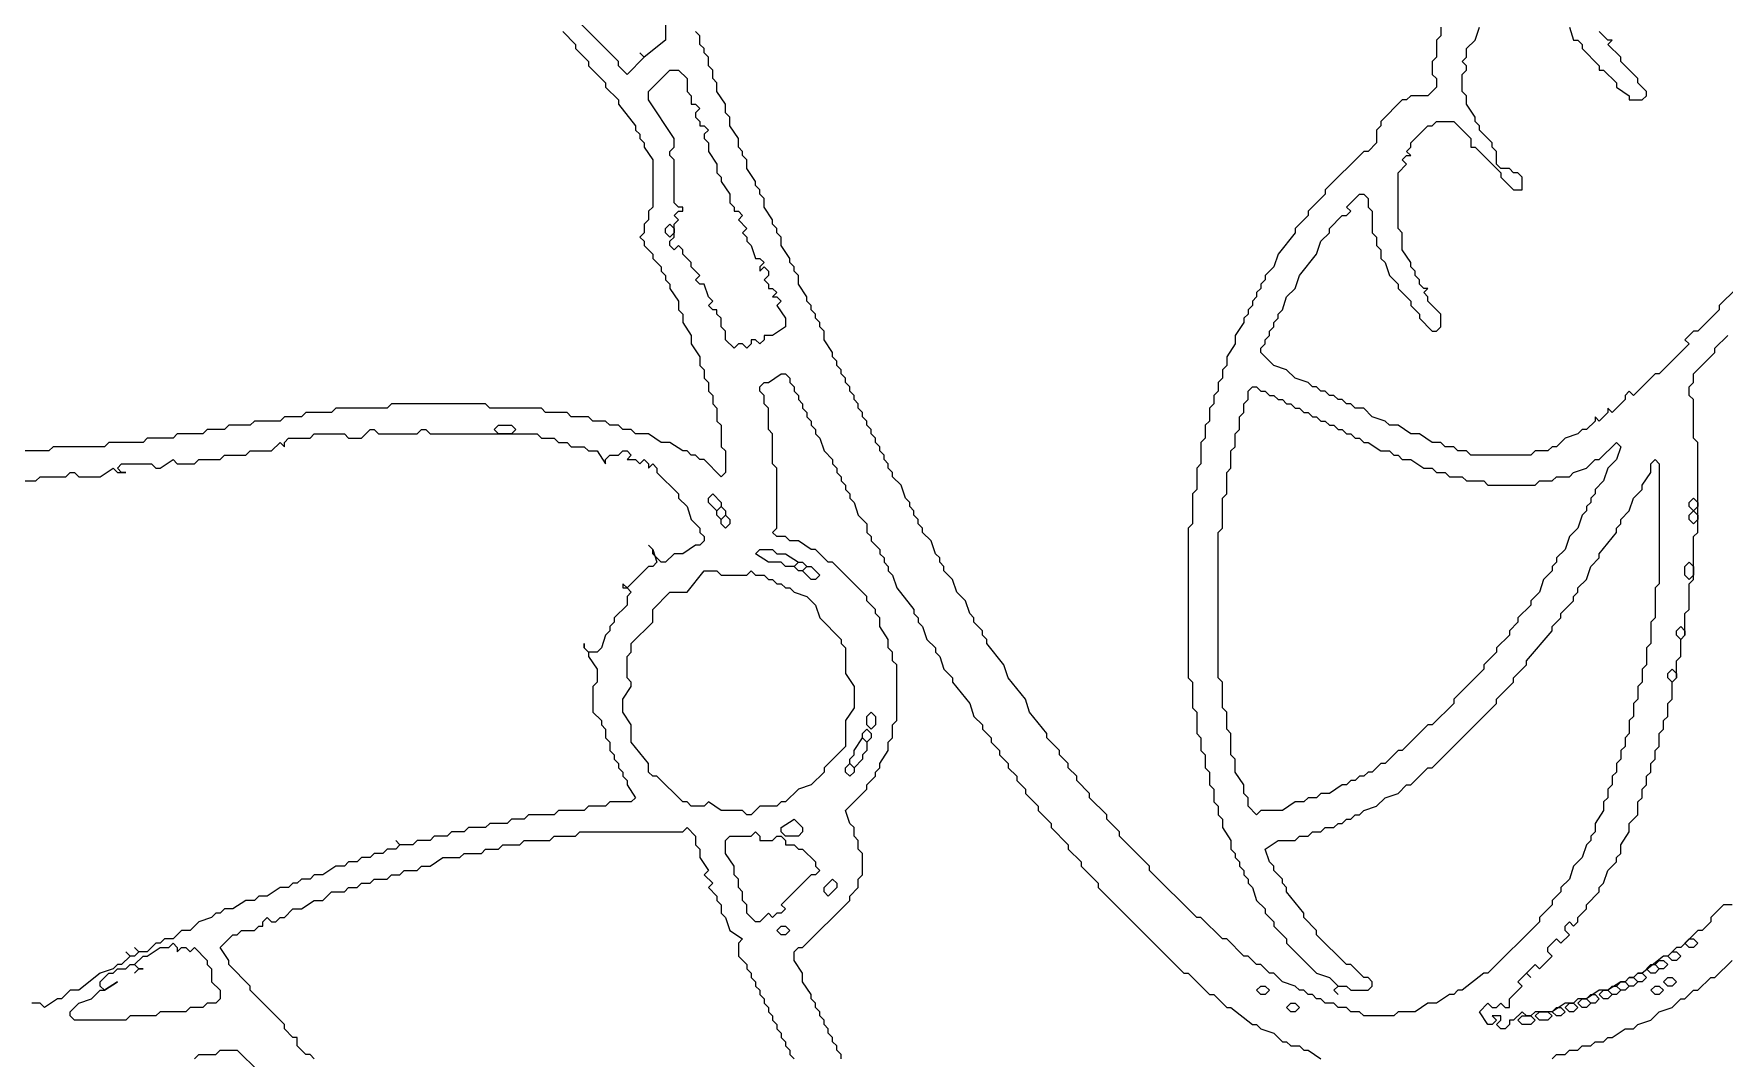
# Model space of a CAD drawing. Header units: millimetres. Extents: x 2 to 58.7, y 4.2 to 84.
# Drawn here: x 21.36 to 45.28, y 20.8 to 35.3 of the extents above; entities that cross this region are included whole.
import ezdxf

# ---------------------------------------------------------------- set-up
doc = ezdxf.new("R2010")
doc.units = ezdxf.units.MM
doc.layers.add('RAISED_METAL', color=7, linetype='Continuous')

msp = doc.modelspace()

# ---------------------------------------------------------------- linework, layer by layer
at = {"layer": 'RAISED_METAL'}
for points in [[(30.3, 35.576), (30.3, 35.212), (29.997, 34.97), (29.936, 35.03), (29.997, 34.97), (29.754, 34.727), (29.633, 34.848), (29.633, 34.909), (29.088, 35.455)], [(28.845, 35.333), (29.027, 35.152), (29.027, 35.091), (29.209, 34.909), (29.209, 34.848), (29.451, 34.606), (29.451, 34.545), (29.633, 34.364), (29.633, 34.303), (29.875, 34), (29.875, 33.939), (29.936, 33.879), (29.936, 33.818), (29.997, 33.758), (29.997, 33.697), (30.118, 33.515), (30.118, 32.848), (30.057, 32.788), (30.057, 32.667), (29.997, 32.606), (29.997, 32.485), (29.936, 32.424), (29.997, 32.364), (29.997, 32.303), (30.118, 32.182), (30.118, 32.121), (30.239, 32), (30.239, 31.939), (30.3, 31.879), (30.3, 31.818), (30.36, 31.758), (30.36, 31.697), (30.481, 31.515), (30.481, 31.394), (30.542, 31.333), (30.542, 31.212), (30.663, 31.03), (30.663, 30.909), (30.784, 30.727), (30.784, 30.606), (30.845, 30.545), (30.845, 30.424), (30.906, 30.364), (30.906, 30.242), (30.966, 30.182), (30.966, 30.061), (31.027, 30), (31.027, 29.818), (31.087, 29.758), (31.087, 29.455), (31.148, 29.394), (31.148, 29.091), (31.087, 29.03), (30.845, 29.273), (30.784, 29.273), (30.724, 29.333), (30.663, 29.333), (30.603, 29.394), (30.542, 29.394), (30.36, 29.515), (30.239, 29.515), (30.057, 29.636), (29.875, 29.636), (29.815, 29.697), (29.694, 29.697), (29.633, 29.758), (29.512, 29.758), (29.451, 29.818), (29.269, 29.818), (29.209, 29.879), (28.966, 29.879), (28.906, 29.939), (28.603, 29.939), (28.542, 30), (27.815, 30), (27.754, 30.061), (26.421, 30.061), (26.361, 30), (25.633, 30), (25.573, 29.939), (25.209, 29.939), (25.149, 29.879), (24.906, 29.879), (24.846, 29.818), (24.482, 29.818), (24.421, 29.758), (24.119, 29.758), (24.058, 29.697), (23.816, 29.697), (23.755, 29.636), (23.391, 29.636), (23.331, 29.576), (22.967, 29.576), (22.907, 29.515), (22.422, 29.515), (22.361, 29.455), (21.634, 29.455), (21.573, 29.394), (20.967, 29.394)], [(41.268, 35.394), (41.268, 35.273), (41.207, 35.212), (41.207, 34.97), (41.147, 34.909), (41.147, 34.727), (41.207, 34.667), (41.207, 34.545), (41.086, 34.424), (40.844, 34.424), (40.783, 34.364), (40.722, 34.364), (40.419, 34.061), (40.419, 34), (40.359, 33.939), (40.359, 33.758), (40.238, 33.636), (40.177, 33.636), (39.632, 33.091), (39.632, 33.03), (39.389, 32.788), (39.389, 32.727), (39.207, 32.545), (39.207, 32.485), (38.965, 32.182), (38.904, 32), (38.783, 31.879), (38.783, 31.818), (38.723, 31.758), (38.723, 31.697), (38.662, 31.636), (38.662, 31.576), (38.601, 31.515), (38.601, 31.455), (38.541, 31.394), (38.541, 31.333), (38.48, 31.273), (38.48, 31.212), (38.359, 31.03), (38.359, 30.909), (38.238, 30.727), (38.238, 30.606), (38.177, 30.545), (38.177, 30.424), (38.117, 30.364), (38.117, 30.242), (38.056, 30.182), (38.056, 30.061), (37.996, 30), (37.996, 29.818), (37.935, 29.758), (37.935, 29.576), (37.874, 29.515), (37.874, 29.212), (37.814, 29.152), (37.814, 28.848), (37.753, 28.788), (37.753, 28.364), (37.693, 28.303), (37.693, 26.182), (37.753, 26.121), (37.753, 25.758), (37.814, 25.697), (37.814, 25.394), (37.874, 25.333), (37.874, 25.152), (37.935, 25.091), (37.935, 24.909), (37.996, 24.848), (37.996, 24.667), (38.056, 24.606), (38.056, 24.424), (38.117, 24.364), (38.117, 24.242), (38.177, 24.182), (38.177, 24.061), (38.299, 23.879), (38.299, 23.758), (38.359, 23.697), (38.359, 23.636), (38.42, 23.576), (38.42, 23.515), (38.48, 23.455), (38.48, 23.394), (38.541, 23.333), (38.541, 23.273), (38.601, 23.212), (38.662, 23.03), (38.783, 22.909), (38.783, 22.848), (38.904, 22.727), (38.904, 22.667), (39.086, 22.485), (39.086, 22.424), (39.51, 22), (39.692, 21.939), (39.813, 21.818), (39.753, 21.758), (39.813, 21.697), (39.753, 21.758), (39.813, 21.818), (39.935, 21.818), (39.995, 21.758), (40.238, 21.758), (40.298, 21.818), (40.298, 21.879), (40.238, 21.939), (40.177, 21.939), (39.995, 22.121), (39.935, 22.121), (39.51, 22.545), (39.51, 22.606), (39.329, 22.788), (39.329, 22.848), (39.086, 23.152), (39.086, 23.212), (39.026, 23.273), (39.026, 23.333), (38.904, 23.455), (38.904, 23.515), (38.844, 23.576), (38.783, 23.758), (38.965, 23.879), (39.207, 23.879), (39.268, 23.939), (39.389, 23.939), (39.45, 24), (39.571, 24), (39.632, 24.061), (39.753, 24.061), (39.813, 24.121), (39.874, 24.121), (39.935, 24.182), (39.995, 24.182), (40.056, 24.242), (40.116, 24.242), (40.177, 24.303), (40.359, 24.364), (40.48, 24.485), (40.662, 24.545), (40.783, 24.667), (40.844, 24.667), (41.086, 24.909), (41.147, 24.909), (42.056, 25.818), (42.056, 25.879), (42.298, 26.121), (42.298, 26.182), (42.48, 26.364), (42.48, 26.424), (42.843, 26.848), (42.843, 26.909), (42.965, 27.03), (42.965, 27.091), (43.146, 27.273), (43.146, 27.333), (43.207, 27.394), (43.207, 27.455), (43.328, 27.576), (43.389, 27.758), (43.51, 27.879), (43.51, 27.939), (43.752, 28.242), (43.752, 28.303), (43.813, 28.364), (43.813, 28.424), (43.934, 28.545), (43.995, 28.727), (44.116, 28.848), (44.116, 28.909), (44.237, 29.091), (44.237, 29.212), (44.298, 29.273), (44.358, 29.212), (44.358, 27.515), (44.298, 27.455), (44.298, 27.03), (44.237, 26.97), (44.237, 26.667), (44.177, 26.606), (44.177, 26.364), (44.116, 26.303), (44.116, 26.121), (44.055, 26.061), (44.055, 25.879), (43.995, 25.818), (43.995, 25.636), (43.934, 25.576), (43.934, 25.394), (43.874, 25.333), (43.874, 25.212), (43.813, 25.152), (43.813, 25.03), (43.752, 24.97), (43.752, 24.848), (43.692, 24.788), (43.692, 24.667), (43.631, 24.606), (43.631, 24.485), (43.571, 24.424), (43.571, 24.303), (43.449, 24.121), (43.449, 24), (43.389, 23.939), (43.389, 23.879), (43.328, 23.818), (43.268, 23.636), (43.146, 23.515), (43.086, 23.333), (42.965, 23.212), (42.965, 23.152), (42.843, 23.03), (42.843, 22.97), (42.662, 22.788), (42.662, 22.727), (41.934, 22), (41.874, 22), (41.571, 21.758), (41.51, 21.758), (41.45, 21.697), (41.389, 21.697), (41.207, 21.576), (41.086, 21.576), (40.904, 21.455), (40.662, 21.455), (40.601, 21.394), (40.177, 21.394), (40.116, 21.455), (39.995, 21.455), (39.935, 21.515), (39.813, 21.515), (39.753, 21.576), (39.632, 21.576), (39.571, 21.636), (39.51, 21.636), (39.45, 21.697), (39.389, 21.697), (39.329, 21.758), (39.268, 21.758), (39.207, 21.818), (39.026, 21.879), (38.904, 22), (38.844, 22), (38.723, 22.121), (38.662, 22.121), (38.541, 22.242), (38.48, 22.242), (38.238, 22.485), (38.177, 22.485), (37.874, 22.788), (37.814, 22.788), (37.147, 23.455), (37.147, 23.515), (36.723, 23.939), (36.723, 24), (36.541, 24.182), (36.541, 24.242), (36.299, 24.485), (36.299, 24.545), (36.117, 24.727), (36.117, 24.788), (35.996, 24.909), (35.996, 24.97), (35.875, 25.091), (35.875, 25.152), (35.693, 25.333), (35.693, 25.394), (35.45, 25.697), (35.39, 25.879), (35.147, 26.182), (35.087, 26.364), (34.844, 26.667), (34.844, 26.727), (34.784, 26.788), (34.784, 26.848), (34.663, 26.97), (34.663, 27.03), (34.602, 27.091), (34.541, 27.273), (34.42, 27.394), (34.36, 27.576), (34.238, 27.697), (34.238, 27.758), (34.178, 27.818), (34.178, 27.879), (34.117, 27.939), (34.057, 28.121), (33.935, 28.242), (33.935, 28.303), (33.875, 28.364), (33.875, 28.424), (33.814, 28.485), (33.814, 28.545), (33.754, 28.606), (33.754, 28.667), (33.693, 28.727), (33.632, 28.909), (33.511, 29.03), (33.511, 29.091), (33.451, 29.152), (33.451, 29.212), (33.39, 29.273), (33.39, 29.333), (33.329, 29.394), (33.329, 29.455), (33.269, 29.515), (33.269, 29.576), (33.208, 29.636), (33.208, 29.697), (33.148, 29.758), (33.148, 29.818), (33.087, 29.879), (33.087, 29.939), (33.026, 30), (33.026, 30.061), (32.966, 30.121), (32.966, 30.182), (32.905, 30.242), (32.905, 30.303), (32.845, 30.364), (32.845, 30.424), (32.784, 30.485), (32.784, 30.545), (32.723, 30.606), (32.723, 30.667), (32.663, 30.727), (32.663, 30.788), (32.542, 30.97), (32.542, 31.091), (32.481, 31.152), (32.481, 31.212), (32.42, 31.273), (32.42, 31.333), (32.36, 31.394), (32.36, 31.455), (32.299, 31.515), (32.299, 31.576), (32.178, 31.758), (32.178, 31.879), (32.117, 31.939), (32.117, 32), (32.057, 32.061), (32.057, 32.121), (31.936, 32.303), (31.936, 32.424), (31.875, 32.485), (31.875, 32.545), (31.814, 32.606), (31.814, 32.667), (31.693, 32.848), (31.693, 32.97), (31.633, 33.03), (31.633, 33.091), (31.572, 33.152), (31.572, 33.212), (31.451, 33.394), (31.451, 33.515), (31.39, 33.576), (31.39, 33.636), (31.33, 33.697), (31.33, 33.818), (31.209, 34), (31.209, 34.121), (31.148, 34.182), (31.148, 34.303), (31.027, 34.485), (31.027, 34.606), (30.966, 34.667), (30.966, 34.788), (30.906, 34.848), (30.906, 34.97), (30.845, 35.03), (30.845, 35.091), (30.784, 35.152), (30.784, 35.273), (30.724, 35.333)], [(45.449, 31.697), (45.207, 31.455), (45.207, 31.394), (44.904, 31.091), (44.843, 31.091), (44.722, 30.97), (44.783, 30.909), (44.358, 30.485), (44.298, 30.485), (43.995, 30.182), (43.934, 30.242), (43.874, 30.182), (43.874, 30.121), (43.692, 29.939), (43.631, 30), (43.631, 29.939), (43.51, 29.818), (43.449, 29.879), (43.449, 29.818), (43.328, 29.697), (43.268, 29.697), (43.207, 29.636), (43.025, 29.576), (42.904, 29.455), (42.843, 29.455), (42.783, 29.394), (42.601, 29.394), (42.54, 29.333), (41.692, 29.333), (41.631, 29.394), (41.51, 29.394), (41.45, 29.455), (41.328, 29.455), (41.268, 29.515), (41.147, 29.515), (40.965, 29.636), (40.844, 29.636), (40.662, 29.758), (40.541, 29.758), (40.48, 29.818), (40.298, 29.879), (40.177, 30), (40.056, 30), (39.995, 30.061), (39.935, 30.061), (39.874, 30.121), (39.813, 30.121), (39.753, 30.182), (39.692, 30.182), (39.632, 30.242), (39.571, 30.242), (39.51, 30.303), (39.45, 30.303), (39.389, 30.364), (39.207, 30.424), (39.086, 30.545), (38.904, 30.606), (38.723, 30.788), (38.723, 30.848), (38.783, 30.909), (38.783, 30.97), (38.844, 31.03), (38.844, 31.091), (38.904, 31.152), (38.904, 31.212), (38.965, 31.273), (38.965, 31.333), (39.026, 31.394), (39.086, 31.576), (39.207, 31.697), (39.268, 31.879), (39.51, 32.182), (39.571, 32.364), (39.692, 32.485), (39.692, 32.545), (39.874, 32.727), (39.935, 32.727), (39.995, 32.788), (39.935, 32.848), (40.116, 33.03), (40.177, 33.03), (40.238, 32.97), (40.238, 32.848), (40.298, 32.788), (40.298, 32.485), (40.359, 32.424), (40.359, 32.303), (40.419, 32.242), (40.419, 32.121), (40.48, 32.061), (40.541, 31.879), (40.662, 31.758), (40.662, 31.697), (40.844, 31.515), (40.844, 31.455), (40.965, 31.333), (40.965, 31.273), (41.147, 31.091), (41.207, 31.091), (41.268, 31.152), (41.268, 31.333), (41.086, 31.515), (41.086, 31.576), (41.025, 31.636), (41.086, 31.697), (41.025, 31.697), (40.965, 31.758), (40.965, 31.818), (40.904, 31.879), (40.904, 31.939), (40.844, 32), (40.844, 32.061), (40.722, 32.242), (40.722, 32.485), (40.662, 32.545), (40.662, 33.333), (40.783, 33.455), (40.722, 33.515), (40.783, 33.576), (40.844, 33.576), (40.783, 33.636), (40.844, 33.697), (40.844, 33.758), (41.086, 34), (41.147, 34), (41.207, 34.061), (41.45, 34.061), (41.692, 33.818), (41.692, 33.697), (41.753, 33.697), (42.116, 33.333), (42.116, 33.273), (42.298, 33.091), (42.419, 33.091), (42.419, 33.273), (42.359, 33.333), (42.298, 33.333), (42.237, 33.394), (42.116, 33.394), (42.056, 33.455), (42.056, 33.636), (41.995, 33.697), (41.995, 33.758), (41.813, 33.939), (41.813, 34), (41.753, 34.061), (41.753, 34.121), (41.631, 34.303), (41.631, 34.424), (41.571, 34.485), (41.571, 34.727), (41.631, 34.788), (41.631, 34.848), (41.571, 34.909), (41.631, 34.97), (41.631, 35.091), (41.753, 35.212), (41.813, 35.394)], [(43.086, 35.394), (43.146, 35.212), (43.207, 35.212), (43.268, 35.152), (43.268, 35.091), (43.51, 34.848), (43.51, 34.788), (43.571, 34.788), (43.752, 34.606), (43.752, 34.545), (43.934, 34.424), (43.934, 34.364), (44.116, 34.364), (44.177, 34.424), (44.177, 34.485), (44.055, 34.606), (44.055, 34.667), (43.813, 34.909), (43.813, 34.97), (43.631, 35.152), (43.692, 35.212), (43.631, 35.212), (43.51, 35.333)], [(45.389, 22.97), (45.267, 22.97), (45.086, 22.788), (45.086, 22.727), (44.964, 22.606), (44.904, 22.606), (44.661, 22.364), (44.601, 22.364), (44.48, 22.242), (44.419, 22.242), (44.116, 22), (44.055, 22), (43.995, 21.939), (43.934, 21.939), (43.874, 21.879), (43.813, 21.879), (43.631, 21.758), (43.51, 21.758), (43.328, 21.636), (43.207, 21.636), (43.146, 21.576), (43.025, 21.576), (42.843, 21.455), (42.601, 21.455), (42.54, 21.394), (42.48, 21.394), (42.419, 21.455), (42.298, 21.333), (42.237, 21.333), (42.237, 21.273), (42.177, 21.212), (42.116, 21.212), (42.056, 21.273), (42.116, 21.333), (42.116, 21.394), (41.995, 21.394), (42.056, 21.333), (41.995, 21.273), (41.934, 21.273), (41.813, 21.455), (41.934, 21.576), (41.995, 21.515), (42.056, 21.515), (42.116, 21.576), (42.177, 21.515), (42.237, 21.515), (42.237, 21.636), (42.419, 21.818), (42.359, 21.879), (42.48, 22), (42.54, 21.939), (42.48, 22), (42.601, 22.121), (42.662, 22.061), (42.843, 22.242), (42.783, 22.303), (42.783, 22.364), (42.904, 22.485), (42.965, 22.424), (43.086, 22.545), (43.025, 22.606), (43.025, 22.667), (43.086, 22.727), (43.146, 22.667), (43.207, 22.727), (43.207, 22.788), (43.328, 22.909), (43.328, 22.97), (43.51, 23.152), (43.51, 23.212), (43.571, 23.273), (43.631, 23.455), (43.752, 23.576), (43.752, 23.636), (43.813, 23.697), (43.813, 23.818), (43.934, 24), (43.934, 24.121), (44.055, 24.242), (44.055, 24.424), (44.116, 24.485), (44.116, 24.606), (44.177, 24.667), (44.177, 24.788), (44.237, 24.848), (44.237, 24.97), (44.298, 25.03), (44.298, 25.152), (44.358, 25.212), (44.358, 25.394), (44.419, 25.455), (44.419, 25.576), (44.48, 25.636), (44.48, 25.818), (44.54, 25.879), (44.54, 26.121), (44.601, 26.182), (44.601, 26.424), (44.661, 26.485), (44.661, 26.727), (44.722, 26.788), (44.722, 27.091), (44.783, 27.152), (44.783, 27.515), (44.843, 27.576), (44.843, 28.182), (44.904, 28.242), (44.904, 29.515), (44.843, 29.576), (44.843, 30.121), (44.783, 30.182), (44.783, 30.303), (44.843, 30.364), (44.843, 30.485), (45.146, 30.788), (45.146, 30.848), (45.328, 31.03)], [(32.784, 20.788), (32.784, 20.848), (32.723, 20.909), (32.723, 20.97), (32.663, 21.03), (32.663, 21.091), (32.602, 21.152), (32.602, 21.212), (32.542, 21.273), (32.542, 21.333), (32.481, 21.394), (32.481, 21.455), (32.42, 21.515), (32.42, 21.576), (32.36, 21.636), (32.36, 21.697), (32.239, 21.879), (32.239, 22), (32.117, 22.182), (32.117, 22.303), (32.178, 22.364), (32.239, 22.364), (32.905, 23.03), (32.905, 23.091), (33.026, 23.212), (33.026, 23.333), (33.087, 23.394), (33.087, 23.697), (33.026, 23.758), (33.026, 23.879), (32.966, 23.939), (32.966, 24.061), (32.905, 24.121), (32.845, 24.303), (33.148, 24.606), (33.148, 24.667), (33.269, 24.788), (33.269, 24.848), (33.329, 24.909), (33.329, 24.97), (33.451, 25.152), (33.451, 25.273), (33.511, 25.333), (33.511, 25.515), (33.572, 25.576), (33.572, 26.364), (33.511, 26.424), (33.511, 26.545), (33.451, 26.606), (33.451, 26.727), (33.329, 26.909), (33.329, 27.03), (33.269, 27.091), (33.269, 27.152), (33.148, 27.273), (33.148, 27.333), (32.663, 27.818), (32.602, 27.818), (32.42, 28), (32.36, 28), (32.178, 28.121), (32.057, 28.121), (31.996, 28.182), (31.875, 28.182), (31.814, 28.242), (31.875, 28.303), (31.875, 29.152), (31.814, 29.212), (31.814, 29.636), (31.754, 29.697), (31.754, 30), (31.693, 30.061), (31.693, 30.182), (31.633, 30.242), (31.633, 30.303), (31.693, 30.364), (31.754, 30.364), (31.936, 30.485), (31.996, 30.485), (32.057, 30.424), (32.057, 30.364), (32.117, 30.303), (32.117, 30.242), (32.178, 30.182), (32.178, 30.121), (32.239, 30.061), (32.239, 30), (32.299, 29.939), (32.299, 29.879), (32.36, 29.818), (32.36, 29.758), (32.42, 29.697), (32.42, 29.636), (32.481, 29.576), (32.542, 29.394), (32.663, 29.273), (32.663, 29.212), (32.723, 29.152), (32.723, 29.091), (32.784, 29.03), (32.784, 28.97), (32.845, 28.909), (32.845, 28.848), (32.905, 28.788), (32.905, 28.727), (32.966, 28.667), (33.026, 28.485), (33.148, 28.364), (33.148, 28.242), (33.208, 28.182), (33.208, 28.121), (33.329, 28), (33.329, 27.939), (33.39, 27.879), (33.39, 27.818), (33.451, 27.758), (33.451, 27.697), (33.511, 27.636), (33.572, 27.455), (33.814, 27.152), (33.814, 27.091), (33.875, 27.03), (33.875, 26.97), (33.935, 26.909), (33.996, 26.727), (34.117, 26.606), (34.117, 26.545), (34.178, 26.485), (34.238, 26.303), (34.36, 26.182), (34.36, 26.121), (34.602, 25.818), (34.663, 25.636), (34.784, 25.515), (34.784, 25.455), (34.905, 25.333), (34.905, 25.273), (35.026, 25.152), (35.026, 25.091), (35.147, 24.97), (35.147, 24.909), (35.269, 24.788), (35.269, 24.727), (35.39, 24.606), (35.39, 24.545), (35.572, 24.364), (35.572, 24.303), (35.753, 24.121), (35.753, 24.061), (35.996, 23.818), (35.996, 23.758), (36.178, 23.576), (36.178, 23.515), (36.42, 23.273), (36.42, 23.212), (37.632, 22), (37.693, 22), (37.996, 21.697), (38.056, 21.697), (38.238, 21.515), (38.299, 21.515), (38.601, 21.273), (38.662, 21.273), (38.723, 21.212), (38.904, 21.152), (39.026, 21.03), (39.086, 21.03), (39.147, 20.97), (39.268, 20.97), (39.329, 20.909), (39.389, 20.909), (39.571, 20.788)], [(20.967, 28.97), (21.392, 28.97), (21.452, 29.03), (21.816, 29.03), (21.876, 29.091), (21.937, 29.091), (21.998, 29.03), (22.301, 29.03), (22.482, 29.152), (22.543, 29.091), (22.664, 29.091), (22.604, 29.091), (22.543, 29.152), (22.604, 29.212), (23.028, 29.212), (23.088, 29.152), (23.149, 29.152), (23.331, 29.273), (23.391, 29.212), (23.634, 29.212), (23.694, 29.273), (23.997, 29.273), (24.058, 29.333), (24.361, 29.333), (24.421, 29.394), (24.724, 29.394), (24.846, 29.515), (24.906, 29.455), (24.906, 29.515), (24.967, 29.576), (25.27, 29.576), (25.33, 29.636), (25.755, 29.636), (25.815, 29.576), (25.997, 29.576), (26.118, 29.697), (26.179, 29.697), (26.239, 29.636), (26.785, 29.636), (26.845, 29.697), (26.906, 29.697), (26.967, 29.636), (28.482, 29.636), (28.542, 29.576), (28.724, 29.576), (28.785, 29.515), (28.906, 29.515), (28.966, 29.455), (29.148, 29.455), (29.209, 29.394), (29.33, 29.394), (29.451, 29.212), (29.451, 29.273), (29.512, 29.333), (29.633, 29.333), (29.694, 29.394), (29.754, 29.394), (29.815, 29.333), (29.754, 29.273), (29.875, 29.273), (29.936, 29.212), (29.997, 29.273), (30.057, 29.212), (30.057, 29.152), (30.118, 29.212), (30.178, 29.152), (30.178, 29.091), (30.481, 28.788), (30.481, 28.727), (30.603, 28.606), (30.663, 28.424), (30.784, 28.303), (30.784, 28.242), (30.845, 28.182), (30.845, 28.121), (30.784, 28.061), (30.724, 28.061), (30.542, 27.939), (30.421, 27.939), (30.3, 27.818), (30.239, 27.818), (30.118, 27.939), (30.118, 28), (30.057, 28.061), (30.118, 28), (30.178, 27.818), (30.118, 27.758), (30.057, 27.758), (29.754, 27.455), (29.694, 27.515), (29.694, 27.455), (29.754, 27.455), (29.815, 27.394), (29.754, 27.333), (29.754, 27.212), (29.572, 27.03), (29.572, 26.97), (29.512, 26.909), (29.512, 26.848), (29.451, 26.788), (29.391, 26.606), (29.33, 26.545), (29.209, 26.545), (29.148, 26.606), (29.148, 26.667), (29.148, 26.606), (29.209, 26.545), (29.209, 26.485), (29.33, 26.303), (29.33, 26.121), (29.269, 26.061), (29.269, 25.697), (29.391, 25.576), (29.391, 25.515), (29.451, 25.455), (29.451, 25.333), (29.512, 25.273), (29.512, 25.152), (29.572, 25.091), (29.572, 25.03), (29.633, 24.97), (29.633, 24.909), (29.694, 24.848), (29.694, 24.788), (29.754, 24.727), (29.754, 24.667), (29.875, 24.485), (29.815, 24.424), (29.512, 24.424), (29.451, 24.364), (29.209, 24.364), (29.148, 24.303), (28.785, 24.303), (28.724, 24.242), (28.36, 24.242), (28.3, 24.182), (28.118, 24.182), (28.057, 24.121), (27.815, 24.121), (27.754, 24.061), (27.512, 24.061), (27.451, 24), (27.27, 24), (27.209, 23.939), (27.027, 23.939), (26.967, 23.879), (26.785, 23.879), (26.724, 23.818), (26.542, 23.818), (26.482, 23.879), (26.542, 23.818), (26.482, 23.758), (26.361, 23.758), (26.3, 23.697), (26.179, 23.697), (26.118, 23.636), (25.997, 23.636), (25.936, 23.576), (25.815, 23.576), (25.755, 23.515), (25.633, 23.515), (25.452, 23.394), (25.33, 23.394), (25.27, 23.333), (25.149, 23.333), (25.088, 23.273), (25.027, 23.273), (24.967, 23.212), (24.846, 23.212), (24.664, 23.091), (24.543, 23.091), (24.482, 23.03), (24.361, 23.03), (24.179, 22.909), (24.058, 22.909), (23.997, 22.848), (23.937, 22.848), (23.876, 22.788), (23.694, 22.727), (23.573, 22.606), (23.452, 22.606), (23.331, 22.485), (23.21, 22.485), (23.149, 22.424), (23.088, 22.424), (22.967, 22.303), (22.846, 22.303), (22.785, 22.364), (22.846, 22.303), (22.785, 22.242), (22.725, 22.242), (22.664, 22.303), (22.725, 22.242), (22.604, 22.121), (22.543, 22.121), (22.482, 22.061), (22.301, 22), (21.998, 21.758), (21.876, 21.758), (21.755, 21.636), (21.695, 21.636), (21.513, 21.515), (21.452, 21.576), (21.331, 21.576)], [(25.33, 20.788), (25.27, 20.848), (25.209, 20.848), (25.088, 20.97), (25.088, 21.091), (25.027, 21.091), (24.906, 21.212), (24.906, 21.273), (24.421, 21.758), (24.421, 21.818), (24.119, 22.121), (24.119, 22.182), (23.997, 22.364), (24.179, 22.545), (24.24, 22.545), (24.3, 22.606), (24.482, 22.606), (24.543, 22.667), (24.603, 22.667), (24.603, 22.727), (24.664, 22.788), (24.724, 22.727), (24.785, 22.727), (24.846, 22.788), (24.906, 22.788), (25.027, 22.909), (25.149, 22.909), (25.33, 23.03), (25.452, 23.03), (25.573, 23.152), (25.755, 23.152), (25.815, 23.212), (25.936, 23.212), (25.997, 23.273), (26.118, 23.273), (26.179, 23.333), (26.361, 23.333), (26.421, 23.394), (26.542, 23.394), (26.603, 23.455), (26.785, 23.455), (26.845, 23.515), (26.967, 23.515), (27.148, 23.636), (27.391, 23.636), (27.451, 23.697), (27.694, 23.697), (27.754, 23.758), (27.936, 23.758), (27.997, 23.818), (28.239, 23.818), (28.3, 23.879), (28.663, 23.879), (28.724, 23.939), (29.027, 23.939), (29.088, 24), (30.542, 24), (30.603, 24.061), (30.724, 23.939), (30.724, 23.818), (30.784, 23.758), (30.784, 23.636), (30.906, 23.455), (30.845, 23.394), (30.966, 23.273), (30.906, 23.212), (31.027, 23.091), (31.027, 23.03), (31.087, 22.97), (31.087, 22.848), (31.148, 22.788), (31.209, 22.606), (31.39, 22.485), (31.33, 22.424), (31.33, 22.242), (31.451, 22.121), (31.451, 22.061), (31.511, 22), (31.511, 21.939), (31.572, 21.879), (31.572, 21.818), (31.633, 21.758), (31.633, 21.697), (31.693, 21.636), (31.693, 21.576), (31.754, 21.515), (31.754, 21.455), (31.814, 21.394), (31.814, 21.333), (31.875, 21.273), (31.875, 21.212), (31.936, 21.152), (31.936, 21.091), (31.996, 21.03), (31.996, 20.97), (32.057, 20.909), (32.057, 20.848), (32.117, 20.788)], [(42.843, 20.788), (42.904, 20.848), (43.025, 20.848), (43.086, 20.909), (43.207, 20.909), (43.268, 20.97), (43.389, 20.97), (43.449, 21.03), (43.571, 21.03), (43.631, 21.091), (43.692, 21.091), (43.874, 21.212), (43.995, 21.212), (44.055, 21.273), (44.237, 21.333), (44.358, 21.455), (44.54, 21.515), (44.661, 21.636), (44.722, 21.636), (44.843, 21.758), (44.904, 21.758), (45.086, 21.939), (45.146, 21.939), (45.389, 22.182)], [(23.634, 20.788), (23.694, 20.848), (23.937, 20.848), (23.997, 20.909), (24.24, 20.909), (24.543, 20.606)]]:
    msp.add_lwpolyline(points, dxfattribs=at)
for points in [[(30.36, 34.788), (30.481, 34.788), (30.603, 34.667), (30.603, 34.485), (30.663, 34.424), (30.663, 34.303), (30.724, 34.303), (30.784, 34.242), (30.724, 34.182), (30.724, 34.121), (30.784, 34.061), (30.784, 34), (30.845, 34), (30.906, 33.939), (30.845, 33.879), (30.845, 33.818), (30.906, 33.758), (30.906, 33.636), (31.027, 33.455), (31.027, 33.333), (31.087, 33.273), (31.087, 33.212), (31.209, 33.03), (31.209, 32.909), (31.269, 32.848), (31.269, 32.788), (31.33, 32.788), (31.39, 32.727), (31.33, 32.667), (31.451, 32.545), (31.39, 32.485), (31.451, 32.424), (31.451, 32.364), (31.511, 32.303), (31.572, 32.121), (31.633, 32.121), (31.693, 32.061), (31.633, 32), (31.633, 31.939), (31.693, 32), (31.754, 31.939), (31.754, 31.879), (31.693, 31.818), (31.754, 31.758), (31.754, 31.697), (31.814, 31.697), (31.875, 31.636), (31.814, 31.576), (31.875, 31.576), (31.936, 31.515), (31.875, 31.455), (31.996, 31.273), (31.996, 31.152), (31.814, 31.03), (31.693, 31.03), (31.693, 30.97), (31.633, 30.909), (31.572, 30.97), (31.511, 30.97), (31.511, 30.909), (31.451, 30.848), (31.39, 30.909), (31.33, 30.909), (31.269, 30.848), (31.148, 30.97), (31.148, 31.091), (31.087, 31.152), (31.087, 31.273), (31.027, 31.333), (31.027, 31.394), (30.966, 31.394), (30.906, 31.455), (30.966, 31.515), (30.906, 31.576), (30.845, 31.758), (30.784, 31.758), (30.724, 31.818), (30.784, 31.879), (30.663, 32), (30.663, 32.061), (30.542, 32.182), (30.542, 32.242), (30.481, 32.303), (30.421, 32.242), (30.36, 32.303), (30.36, 32.364), (30.421, 32.424), (30.421, 32.606), (30.481, 32.667), (30.421, 32.727), (30.481, 32.788), (30.542, 32.788), (30.542, 32.848), (30.481, 32.848), (30.421, 32.909), (30.421, 33.515), (30.36, 33.576), (30.36, 33.636), (30.421, 33.697), (30.421, 33.818), (30.057, 34.364), (30.057, 34.485)], [(30.3, 32.545), (30.36, 32.606), (30.421, 32.545), (30.421, 32.485), (30.36, 32.424), (30.3, 32.485)], [(43.752, 29.515), (43.813, 29.455), (43.752, 29.273), (43.631, 29.152), (43.571, 28.97), (43.449, 28.848), (43.449, 28.788), (43.389, 28.727), (43.389, 28.667), (43.328, 28.606), (43.328, 28.545), (43.268, 28.485), (43.207, 28.303), (43.086, 28.182), (43.025, 28), (42.904, 27.879), (42.904, 27.818), (42.843, 27.758), (42.843, 27.697), (42.722, 27.576), (42.662, 27.394), (42.54, 27.273), (42.54, 27.212), (42.359, 27.03), (42.359, 26.97), (42.237, 26.848), (42.237, 26.788), (42.056, 26.606), (42.056, 26.545), (41.874, 26.364), (41.874, 26.303), (41.45, 25.879), (41.45, 25.818), (41.147, 25.515), (41.086, 25.515), (40.722, 25.152), (40.662, 25.152), (40.48, 24.97), (40.419, 24.97), (40.298, 24.848), (40.238, 24.848), (40.177, 24.788), (40.116, 24.788), (40.056, 24.727), (39.995, 24.727), (39.935, 24.667), (39.874, 24.667), (39.692, 24.545), (39.571, 24.545), (39.51, 24.485), (39.389, 24.485), (39.329, 24.424), (39.207, 24.424), (39.026, 24.303), (38.723, 24.303), (38.662, 24.242), (38.541, 24.364), (38.541, 24.485), (38.48, 24.545), (38.48, 24.667), (38.359, 24.848), (38.359, 25.03), (38.299, 25.091), (38.299, 25.394), (38.238, 25.455), (38.238, 25.697), (38.177, 25.758), (38.177, 26.121), (38.117, 26.182), (38.117, 28.242), (38.177, 28.303), (38.177, 28.727), (38.238, 28.788), (38.238, 29.091), (38.299, 29.152), (38.299, 29.394), (38.359, 29.455), (38.359, 29.636), (38.42, 29.697), (38.42, 29.879), (38.48, 29.939), (38.48, 30.061), (38.541, 30.121), (38.541, 30.242), (38.601, 30.303), (38.662, 30.303), (38.723, 30.242), (38.783, 30.242), (38.844, 30.182), (38.904, 30.182), (38.965, 30.121), (39.026, 30.121), (39.086, 30.061), (39.147, 30.061), (39.207, 30), (39.268, 30), (39.329, 29.939), (39.389, 29.939), (39.45, 29.879), (39.51, 29.879), (39.571, 29.818), (39.632, 29.818), (39.692, 29.758), (39.753, 29.758), (39.813, 29.697), (39.874, 29.697), (39.935, 29.636), (39.995, 29.636), (40.056, 29.576), (40.116, 29.576), (40.177, 29.515), (40.238, 29.515), (40.419, 29.394), (40.541, 29.394), (40.601, 29.333), (40.662, 29.333), (40.722, 29.273), (40.844, 29.273), (41.025, 29.152), (41.147, 29.152), (41.207, 29.091), (41.328, 29.091), (41.389, 29.03), (41.571, 29.03), (41.631, 28.97), (41.874, 28.97), (41.934, 28.909), (42.601, 28.909), (42.662, 28.97), (42.843, 28.97), (42.904, 29.03), (43.086, 29.03), (43.146, 29.091), (43.328, 29.152), (43.449, 29.273), (43.51, 29.273)], [(27.876, 29.697), (27.936, 29.758), (28.118, 29.758), (28.179, 29.697), (28.118, 29.636), (27.936, 29.636)], [(30.906, 28.727), (30.966, 28.788), (31.087, 28.667), (31.087, 28.606), (31.027, 28.545), (30.906, 28.667)], [(44.783, 28.667), (44.843, 28.727), (44.904, 28.667), (44.904, 28.606), (44.843, 28.545), (44.783, 28.606)], [(31.027, 28.545), (31.087, 28.606), (31.148, 28.545), (31.148, 28.485), (31.087, 28.424), (31.027, 28.485)], [(31.087, 28.424), (31.148, 28.485), (31.209, 28.424), (31.209, 28.364), (31.148, 28.303), (31.087, 28.364)], [(44.783, 28.485), (44.843, 28.545), (44.904, 28.485), (44.904, 28.424), (44.843, 28.364), (44.783, 28.424)], [(31.572, 27.939), (31.633, 28), (31.814, 28), (31.875, 27.939), (31.996, 27.939), (32.178, 27.818), (32.117, 27.758), (31.996, 27.758), (31.936, 27.818), (31.754, 27.818)], [(32.117, 27.758), (32.178, 27.818), (32.239, 27.818), (32.299, 27.758), (32.239, 27.697), (32.178, 27.697)], [(32.239, 27.697), (32.299, 27.758), (32.36, 27.758), (32.481, 27.636), (32.42, 27.576), (32.36, 27.576)], [(44.783, 27.818), (44.843, 27.758), (44.843, 27.636), (44.783, 27.576), (44.722, 27.636), (44.722, 27.758)], [(30.845, 27.697), (31.027, 27.697), (31.087, 27.636), (31.451, 27.636), (31.511, 27.697), (31.572, 27.636), (31.693, 27.636), (31.754, 27.576), (31.814, 27.576), (31.875, 27.515), (31.936, 27.515), (31.996, 27.455), (32.057, 27.455), (32.117, 27.394), (32.299, 27.333), (32.42, 27.212), (32.481, 27.03), (32.784, 26.727), (32.784, 26.667), (32.845, 26.606), (32.845, 26.242), (32.966, 26.061), (32.966, 25.758), (32.845, 25.576), (32.845, 25.212), (32.542, 24.909), (32.542, 24.848), (32.36, 24.667), (32.178, 24.606), (31.996, 24.424), (31.936, 24.424), (31.875, 24.364), (31.633, 24.364), (31.511, 24.242), (31.451, 24.242), (31.39, 24.303), (31.087, 24.303), (30.906, 24.424), (30.845, 24.364), (30.663, 24.364), (30.603, 24.424), (30.542, 24.424), (30.178, 24.788), (30.118, 24.788), (30.057, 24.848), (30.057, 24.97), (29.815, 25.273), (29.815, 25.515), (29.694, 25.697), (29.694, 25.879), (29.815, 26.061), (29.815, 26.121), (29.754, 26.182), (29.754, 26.485), (29.815, 26.545), (29.815, 26.667), (30.118, 26.97), (30.118, 27.152), (30.36, 27.394), (30.603, 27.394)], [(44.601, 26.848), (44.661, 26.909), (44.722, 26.848), (44.722, 26.788), (44.661, 26.727), (44.601, 26.788)], [(44.48, 26.242), (44.54, 26.303), (44.601, 26.242), (44.601, 26.182), (44.54, 26.121), (44.48, 26.182)], [(33.208, 25.697), (33.269, 25.636), (33.269, 25.515), (33.208, 25.455), (33.148, 25.515), (33.148, 25.636)], [(33.087, 25.394), (33.148, 25.455), (33.208, 25.394), (33.208, 25.333), (33.148, 25.273), (33.087, 25.333)], [(33.087, 25.333), (33.148, 25.273), (33.148, 25.152), (33.087, 25.091), (33.087, 25.03), (32.966, 24.909), (32.905, 24.97), (32.905, 25.03), (32.966, 25.091), (32.966, 25.152)], [(32.845, 24.909), (32.905, 24.97), (32.966, 24.909), (32.966, 24.848), (32.905, 24.788), (32.845, 24.848)], [(31.936, 24.061), (32.117, 24.182), (32.239, 24.061), (32.239, 24), (32.178, 23.939), (31.996, 23.939), (31.936, 24)], [(31.209, 23.939), (31.511, 23.939), (31.572, 24), (31.633, 23.939), (31.633, 23.879), (31.814, 23.879), (31.875, 23.939), (31.936, 23.939), (31.996, 23.879), (31.996, 23.818), (32.117, 23.818), (32.178, 23.758), (32.239, 23.758), (32.42, 23.576), (32.42, 23.515), (32.481, 23.455), (32.42, 23.394), (32.36, 23.394), (31.936, 22.97), (31.996, 22.909), (31.936, 22.848), (31.875, 22.848), (31.814, 22.788), (31.754, 22.848), (31.633, 22.727), (31.572, 22.727), (31.451, 22.848), (31.451, 22.97), (31.39, 23.03), (31.39, 23.152), (31.33, 23.212), (31.33, 23.333), (31.269, 23.394), (31.269, 23.515), (31.148, 23.697), (31.148, 23.879)], [(32.663, 23.333), (32.723, 23.273), (32.723, 23.212), (32.602, 23.091), (32.542, 23.152), (32.542, 23.212)], [(31.875, 22.606), (31.936, 22.667), (31.996, 22.667), (32.057, 22.606), (31.996, 22.545), (31.936, 22.545)], [(44.722, 22.424), (44.783, 22.485), (44.843, 22.485), (44.904, 22.424), (44.843, 22.364), (44.783, 22.364)], [(23.997, 21.758), (23.997, 21.636), (23.937, 21.576), (23.816, 21.576), (23.755, 21.515), (23.573, 21.515), (23.513, 21.455), (23.149, 21.455), (23.088, 21.394), (22.725, 21.394), (22.664, 21.333), (21.937, 21.333), (21.876, 21.394), (21.876, 21.455), (21.998, 21.576), (22.179, 21.636), (22.301, 21.758), (22.361, 21.758), (22.543, 21.879), (22.361, 21.758), (22.301, 21.818), (22.301, 21.879), (22.422, 22), (22.482, 22), (22.543, 22.061), (22.664, 22.061), (22.725, 22.121), (22.785, 22.121), (22.846, 22.061), (22.785, 22), (22.846, 22.061), (22.907, 22.061), (22.846, 22.061), (22.785, 22.121), (22.907, 22.242), (22.967, 22.242), (23.149, 22.364), (23.27, 22.364), (23.331, 22.424), (23.391, 22.364), (23.391, 22.303), (23.452, 22.364), (23.513, 22.364), (23.573, 22.303), (23.634, 22.364), (23.816, 22.182), (23.816, 22.121), (23.876, 22.061), (23.876, 21.879)], [(44.48, 22.242), (44.54, 22.303), (44.601, 22.303), (44.661, 22.242), (44.601, 22.182), (44.54, 22.182)], [(44.177, 22.061), (44.237, 22.121), (44.298, 22.121), (44.358, 22.061), (44.298, 22), (44.237, 22)], [(44.298, 22.121), (44.358, 22.182), (44.419, 22.182), (44.48, 22.121), (44.419, 22.061), (44.358, 22.061)], [(38.662, 21.758), (38.723, 21.818), (38.783, 21.818), (38.844, 21.758), (38.783, 21.697), (38.723, 21.697)], [(43.631, 21.758), (43.692, 21.818), (43.752, 21.818), (43.813, 21.758), (43.752, 21.697), (43.692, 21.697)], [(43.752, 21.818), (43.813, 21.879), (43.874, 21.879), (43.934, 21.818), (43.874, 21.758), (43.813, 21.758)], [(43.874, 21.879), (43.934, 21.939), (43.995, 21.939), (44.055, 21.879), (43.995, 21.818), (43.934, 21.818)], [(43.995, 21.939), (44.055, 22), (44.116, 22), (44.177, 21.939), (44.116, 21.879), (44.055, 21.879)], [(44.237, 21.758), (44.298, 21.818), (44.358, 21.818), (44.419, 21.758), (44.358, 21.697), (44.298, 21.697)], [(44.419, 21.879), (44.48, 21.939), (44.54, 21.939), (44.601, 21.879), (44.54, 21.818), (44.48, 21.818)], [(39.086, 21.515), (39.147, 21.576), (39.207, 21.576), (39.268, 21.515), (39.207, 21.455), (39.147, 21.455)], [(43.025, 21.515), (43.086, 21.576), (43.146, 21.576), (43.207, 21.515), (43.146, 21.455), (43.086, 21.455)], [(43.207, 21.576), (43.268, 21.636), (43.328, 21.636), (43.389, 21.576), (43.328, 21.515), (43.268, 21.515)], [(43.328, 21.636), (43.389, 21.697), (43.449, 21.697), (43.51, 21.636), (43.449, 21.576), (43.389, 21.576)], [(43.51, 21.697), (43.571, 21.758), (43.631, 21.758), (43.692, 21.697), (43.631, 21.636), (43.571, 21.636)], [(42.359, 21.333), (42.419, 21.394), (42.54, 21.394), (42.601, 21.333), (42.54, 21.273), (42.419, 21.273)], [(42.601, 21.394), (42.662, 21.455), (42.783, 21.455), (42.843, 21.394), (42.783, 21.333), (42.662, 21.333)], [(42.843, 21.455), (42.904, 21.515), (42.965, 21.515), (43.025, 21.455), (42.965, 21.394), (42.904, 21.394)]]:
    msp.add_lwpolyline(points, close=True, dxfattribs=at)

doc.saveas('drawing.dxf')
